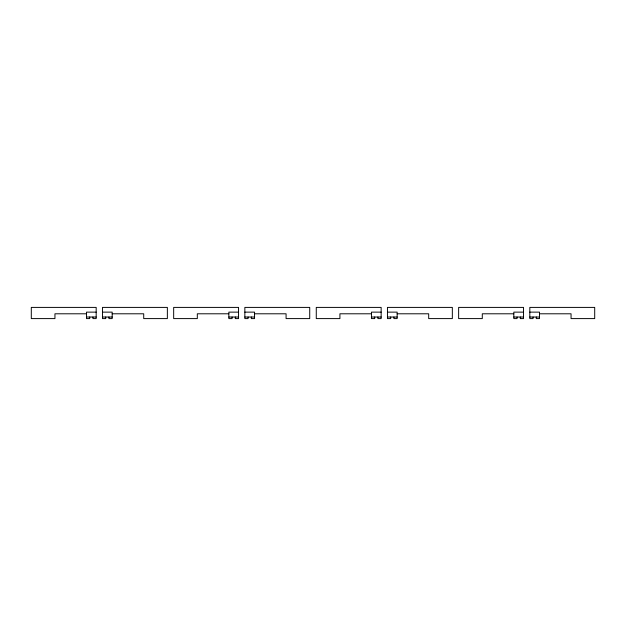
<?xml version="1.0" encoding="UTF-8"?>
<svg xmlns="http://www.w3.org/2000/svg" width="626" height="626" viewBox="0 0 626 626"><rect width="100%" height="100%" fill="white"/><g stroke="black" fill="none" stroke-linecap="round" stroke-linejoin="round"><path stroke-width="0.94" d="M96.177 312.131L86.482 312.131L86.482 318.595L89.714 318.595L89.714 317.022M102.484 312.131L112.179 312.131L112.179 318.595L108.947 318.595L108.947 317.022M238.545 312.131L228.85 312.131L228.85 318.595L232.082 318.595L232.082 317.022M244.852 312.131L254.547 312.131L254.547 318.595L251.316 318.595L251.316 317.022M381.148 312.131L371.453 312.131L371.453 318.595L374.684 318.595L374.684 317.022M387.455 312.131L397.15 312.131L397.15 318.595L393.918 318.595L393.918 317.022M523.516 312.131L513.821 312.131L513.821 318.595L517.053 318.595L517.053 317.022M529.823 312.131L539.518 312.131L539.518 318.595L536.286 318.595L536.286 317.022M86.482 313.79L54.947 313.79L54.947 318.595L31.3 318.595L31.3 307.405L96.177 307.405L96.177 318.595L92.945 318.595L92.945 317.022M112.179 313.79L143.714 313.79L143.714 318.595L167.361 318.595L167.361 307.405L102.484 307.405L102.484 318.595L105.716 318.595L105.716 317.022M228.85 313.79L197.315 313.79L197.315 318.595L173.668 318.595L173.668 307.405L238.545 307.405L238.545 318.595L235.313 318.595L235.313 317.022M254.547 313.79L286.082 313.79L286.082 318.595L309.729 318.595L309.729 307.405L244.852 307.405L244.852 318.595L248.084 318.595L248.084 317.022M371.453 313.79L339.918 313.79L339.918 318.595L316.271 318.595L316.271 307.405L381.148 307.405L381.148 318.595L377.916 318.595L377.916 317.022M397.15 313.79L428.685 313.79L428.685 318.595L452.332 318.595L452.332 307.405L387.455 307.405L387.455 318.595L390.687 318.595L390.687 317.022M513.821 313.79L482.286 313.79L482.286 318.595L458.639 318.595L458.639 307.405L523.516 307.405L523.516 318.595L520.284 318.595L520.284 317.022M539.518 313.79L571.053 313.79L571.053 318.595L594.7 318.595L594.7 307.405L529.823 307.405L529.823 318.595L533.055 318.595L533.055 317.022M86.482 317.022L96.177 317.022M102.484 317.022L112.179 317.022M228.85 317.022L238.545 317.022M244.852 317.022L254.547 317.022M371.453 317.022L381.148 317.022M387.455 317.022L397.15 317.022M513.821 317.022L523.516 317.022M529.823 317.022L539.518 317.022"/></g></svg>
